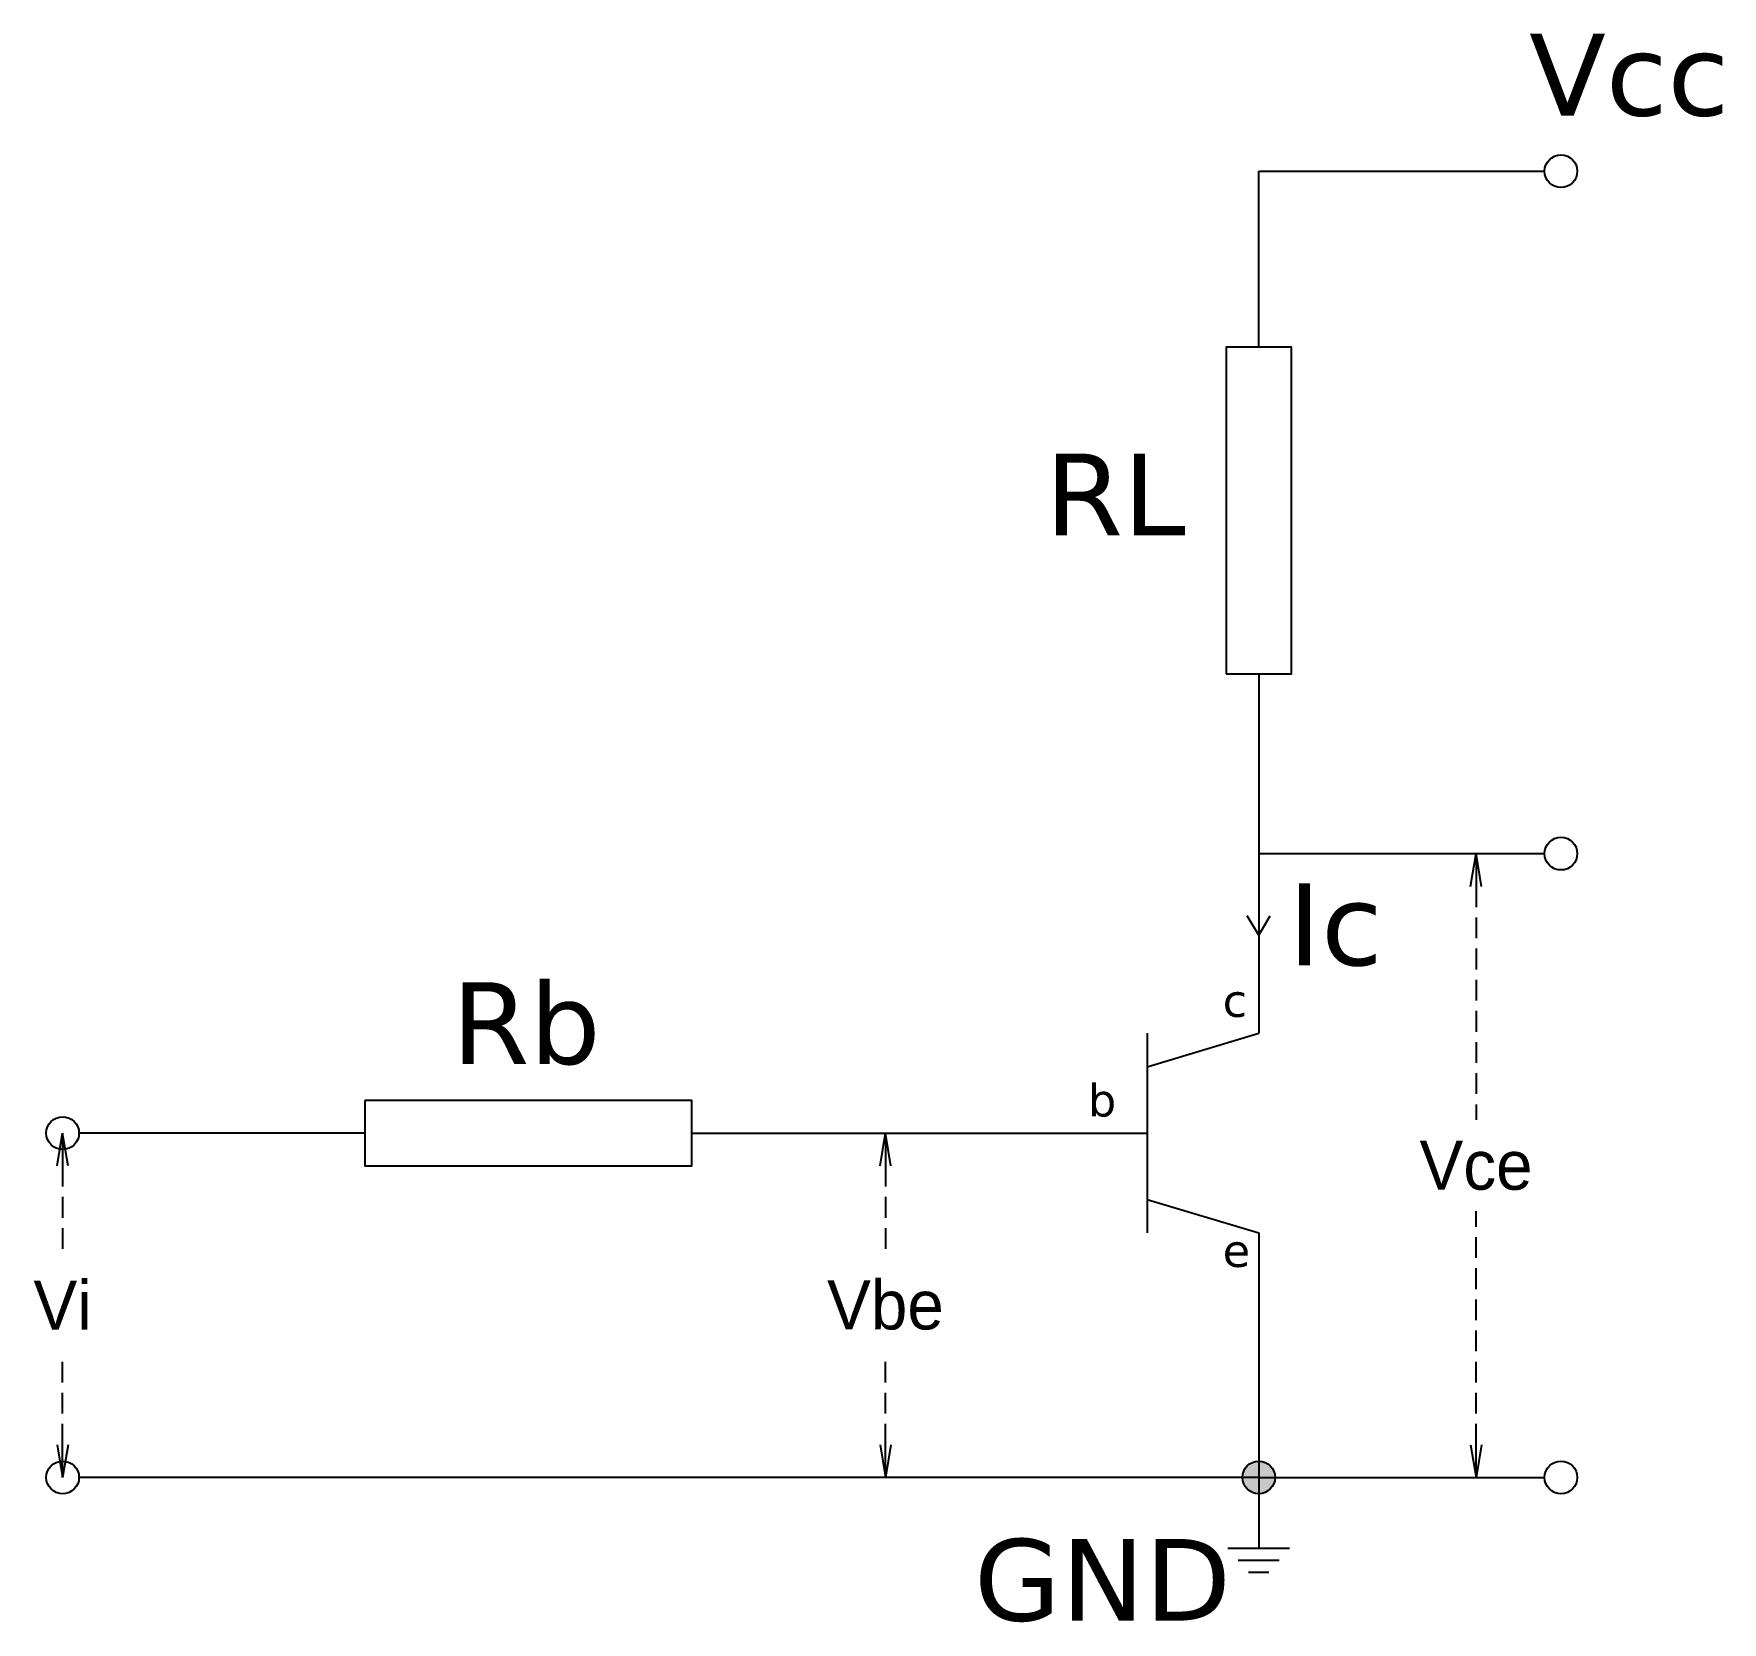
# Model space of a CAD drawing. Header units: millimetres. Extents: x 15.2 to 66.8, y 154.6 to 203.2.
import ezdxf

# ---------------------------------------------------------------- set-up
doc = ezdxf.new("R2010")
doc.units = ezdxf.units.MM
doc.linetypes.add('DASHED', pattern=[19.05, 12.7, -6.35])
doc.styles.add('Annotative', font='FreeMono.ttf')
doc.styles.get("Standard").update_dxf_attribs({"font": 'DejaVuSansMono.ttf'})
doc.dimstyles.new('ISO-25', dxfattribs={"dimtxt": 2.5, "dimasz": 2.5, "dimexe": 1.25, "dimexo": 0.625, "dimtad": 1, "dimtih": 1, "dimtoh": 1, "dimtxsty": 'Standard', "dimcen": 2.5, "dimadec": 0, "dimazin": 0, "dimtfac": 1, "dimtmove": 0, "dimatfit": 3, "dimfxl": 1, "dimarcsym": 0})

# ---------------------------------------------------------------- blocks, each defined once
blk = doc.blocks.new('_Open')
at = {"color": 0, "linetype": 'ByBlock', "lineweight": -2}
for p, q in [((-1, 0.166667), (0, 0)), ((-1, -0.166667), (0, 0)), ((0, 0), (-1, 0))]:
    blk.add_line(p, q, dxfattribs=at)
blk = doc.blocks.new('*D8')
at = {"color": 0, "linetype": 'DASHED', "lineweight": -2, "ltscale": 0.05}
for p, q in [((16.043, 168.579), (16.043, 165.77)), ((16.043, 160.049), (16.043, 162.858))]:
    blk.add_line(p, q, dxfattribs=at)
at = {"layer": 'Defpoints', "color": 0}
for p in [(16.043, 169.579), (16.043, 159.049), (16.043, 159.049)]:
    blk.add_point(p, dxfattribs=at)
at = {"color": 0, "lineweight": -2}
for p, rotation in [((16.043, 169.579), 90), ((16.043, 159.049), 270)]:
    blk.add_blockref('_Open', p, dxfattribs=dict(at, rotation=rotation))
at = {"color": 0, "insert": (16.043, 164.314), "char_height": 1.5, "attachment_point": 5, "style": 'Annotative'}
blk.add_mtext('Vi', dxfattribs=at)
blk = doc.blocks.new('*D12')
at = {"color": 0, "linetype": 'DASHED', "lineweight": -2, "ltscale": 0.05}
for p, q in [((41.202, 168.579), (41.202, 165.765)), ((41.202, 160.049), (41.202, 162.863))]:
    blk.add_line(p, q, dxfattribs=at)
at = {"layer": 'Defpoints', "color": 0}
for p in [(41.202, 169.579), (41.202, 159.049), (41.202, 159.049)]:
    blk.add_point(p, dxfattribs=at)
at = {"color": 0, "lineweight": -2}
for p, rotation in [((41.202, 169.579), 90), ((41.202, 159.049), 270)]:
    blk.add_blockref('_Open', p, dxfattribs=dict(at, rotation=rotation))
at = {"color": 0, "insert": (41.202, 164.314), "char_height": 1.5, "attachment_point": 5, "style": 'Annotative'}
blk.add_mtext('Vbe', dxfattribs=at)
blk = doc.blocks.new('*D15')
at = {"color": 0, "linetype": 'DASHED', "lineweight": -2, "ltscale": 0.05}
for p, q in [((59.259, 177.127), (59.259, 169.984)), ((59.259, 160.049), (59.259, 167.192))]:
    blk.add_line(p, q, dxfattribs=at)
at = {"layer": 'Defpoints', "color": 0}
for p in [(59.259, 178.127), (59.259, 159.049), (59.259, 159.049)]:
    blk.add_point(p, dxfattribs=at)
at = {"color": 0, "lineweight": -2}
for p, rotation in [((59.259, 178.127), 90), ((59.259, 159.049), 270)]:
    blk.add_blockref('_Open', p, dxfattribs=dict(at, rotation=rotation))
at = {"color": 0, "insert": (59.259, 168.588), "char_height": 1.5, "attachment_point": 5, "style": 'Annotative'}
blk.add_mtext('Vce', dxfattribs=at)

msp = doc.modelspace()

# ---------------------------------------------------------------- hatches: boundary and pattern name
h = msp.add_hatch(color=256)
edge = h.paths.add_edge_path()
edge.add_arc((52.615, 159.049), 0.5, 0, 360)

# ---------------------------------------------------------------- linework, layer by layer
for p, q in [((52.615, 193.622), (52.615, 198.998)), ((52.615, 198.998), (61.356, 198.998)), ((52.615, 183.622), (52.615, 172.633)), ((52.615, 178.127), (61.356, 178.127)), ((52.615, 175.638), (52.264, 176.225)), ((52.615, 175.638), (52.966, 176.225)), ((49.207, 172.633), (49.207, 166.525)), ((49.207, 171.606), (52.615, 172.633)), ((25.284, 169.579), (16.543, 169.579)), ((35.284, 169.579), (49.207, 169.579)), ((49.207, 167.552), (52.615, 166.525)), ((52.615, 166.525), (52.615, 159.049)), ((52.615, 159.049), (16.543, 159.049)), ((52.615, 159.049), (61.356, 159.049)), ((52.615, 159.049), (52.615, 156.878)), ((53.555, 156.878), (51.675, 156.878)), ((53.241, 156.508), (51.989, 156.508)), ((52.928, 156.139), (52.302, 156.139))]:
    msp.add_line(p, q)
for points in [[(51.615, 183.622), (53.615, 183.622), (53.615, 193.622), (51.615, 193.622)], [(25.284, 170.579), (25.284, 168.579), (35.284, 168.579), (35.284, 170.579)]]:
    msp.add_lwpolyline(points, close=True)
for centre in [(61.856, 198.998), (61.856, 178.127), (16.043, 169.579), (16.043, 159.049), (52.615, 159.049), (61.856, 159.049)]:
    msp.add_circle(centre, 0.5)

# ---------------------------------------------------------------- texts
at = {"width": 7.54814, "attachment_point": 1}
for s, insert, char_height in [('{Vcc}', (60.882, 203.203), 2.5), ('{RL}', (46.082, 190.363), 2.5), ('{Ic}', (53.51, 177.215), 2.5), ('{Rb}', (27.935, 174.194), 2.5), ('{c}', (51.51, 174.135), 1), ('{b}', (47.389, 171.089), 1), ('{e}', (51.51, 166.488), 1), ('{GND}', (43.908, 157.168), 2.5)]:
    msp.add_mtext(s, dxfattribs=dict(at, insert=insert, char_height=char_height))

# ---------------------------------------------------------------- dimensions: what is measured, and where the dimension line sits
at = {"ltscale": 0.05}
for base, p1, p2, text, override, picture, middle in [((59.259, 159.049), (59.259, 178.127), (59.259, 159.049), 'Vce', {"dimtxt": 1.5, "dimasz": 1, "dimtad": 0, "dimlfac": 1, "dimtxsty": 'Annotative', "dimblk1": 'Open', "dimblk2": 'Open', "dimsah": 1, "dimse1": 1, "dimse2": 1, "dimsd2": 0, "dimtfac": 1, "dimlwe": -2}, '*D15', (59.259, 168.588)), ((16.043, 159.049), (16.043, 169.579), (16.043, 159.049), 'Vi', {"dimtxt": 1.5, "dimasz": 1, "dimtad": 0, "dimtxsty": 'Annotative', "dimblk1": 'Open', "dimblk2": 'Open', "dimsah": 1, "dimse1": 1, "dimse2": 1}, '*D8', (16.043, 164.314)), ((41.202, 159.049), (41.202, 169.579), (41.202, 159.049), 'Vbe', {"dimtxt": 1.5, "dimasz": 1, "dimtad": 0, "dimlfac": 1, "dimtxsty": 'Annotative', "dimblk1": 'Open', "dimblk2": 'Open', "dimsah": 1, "dimse1": 1, "dimse2": 1, "dimsd2": 0, "dimtfac": 1, "dimlwe": -2}, '*D12', (41.202, 164.314))]:
    dim = msp.add_linear_dim(base=base, p1=p1, p2=p2, angle=90, text=text, dimstyle='ISO-25', override=override, dxfattribs=at)
    dim.commit()
    dim.dimension.update_dxf_attribs({"geometry": picture, "text_midpoint": middle, "dimtype": 160})

doc.saveas('drawing.dxf')
